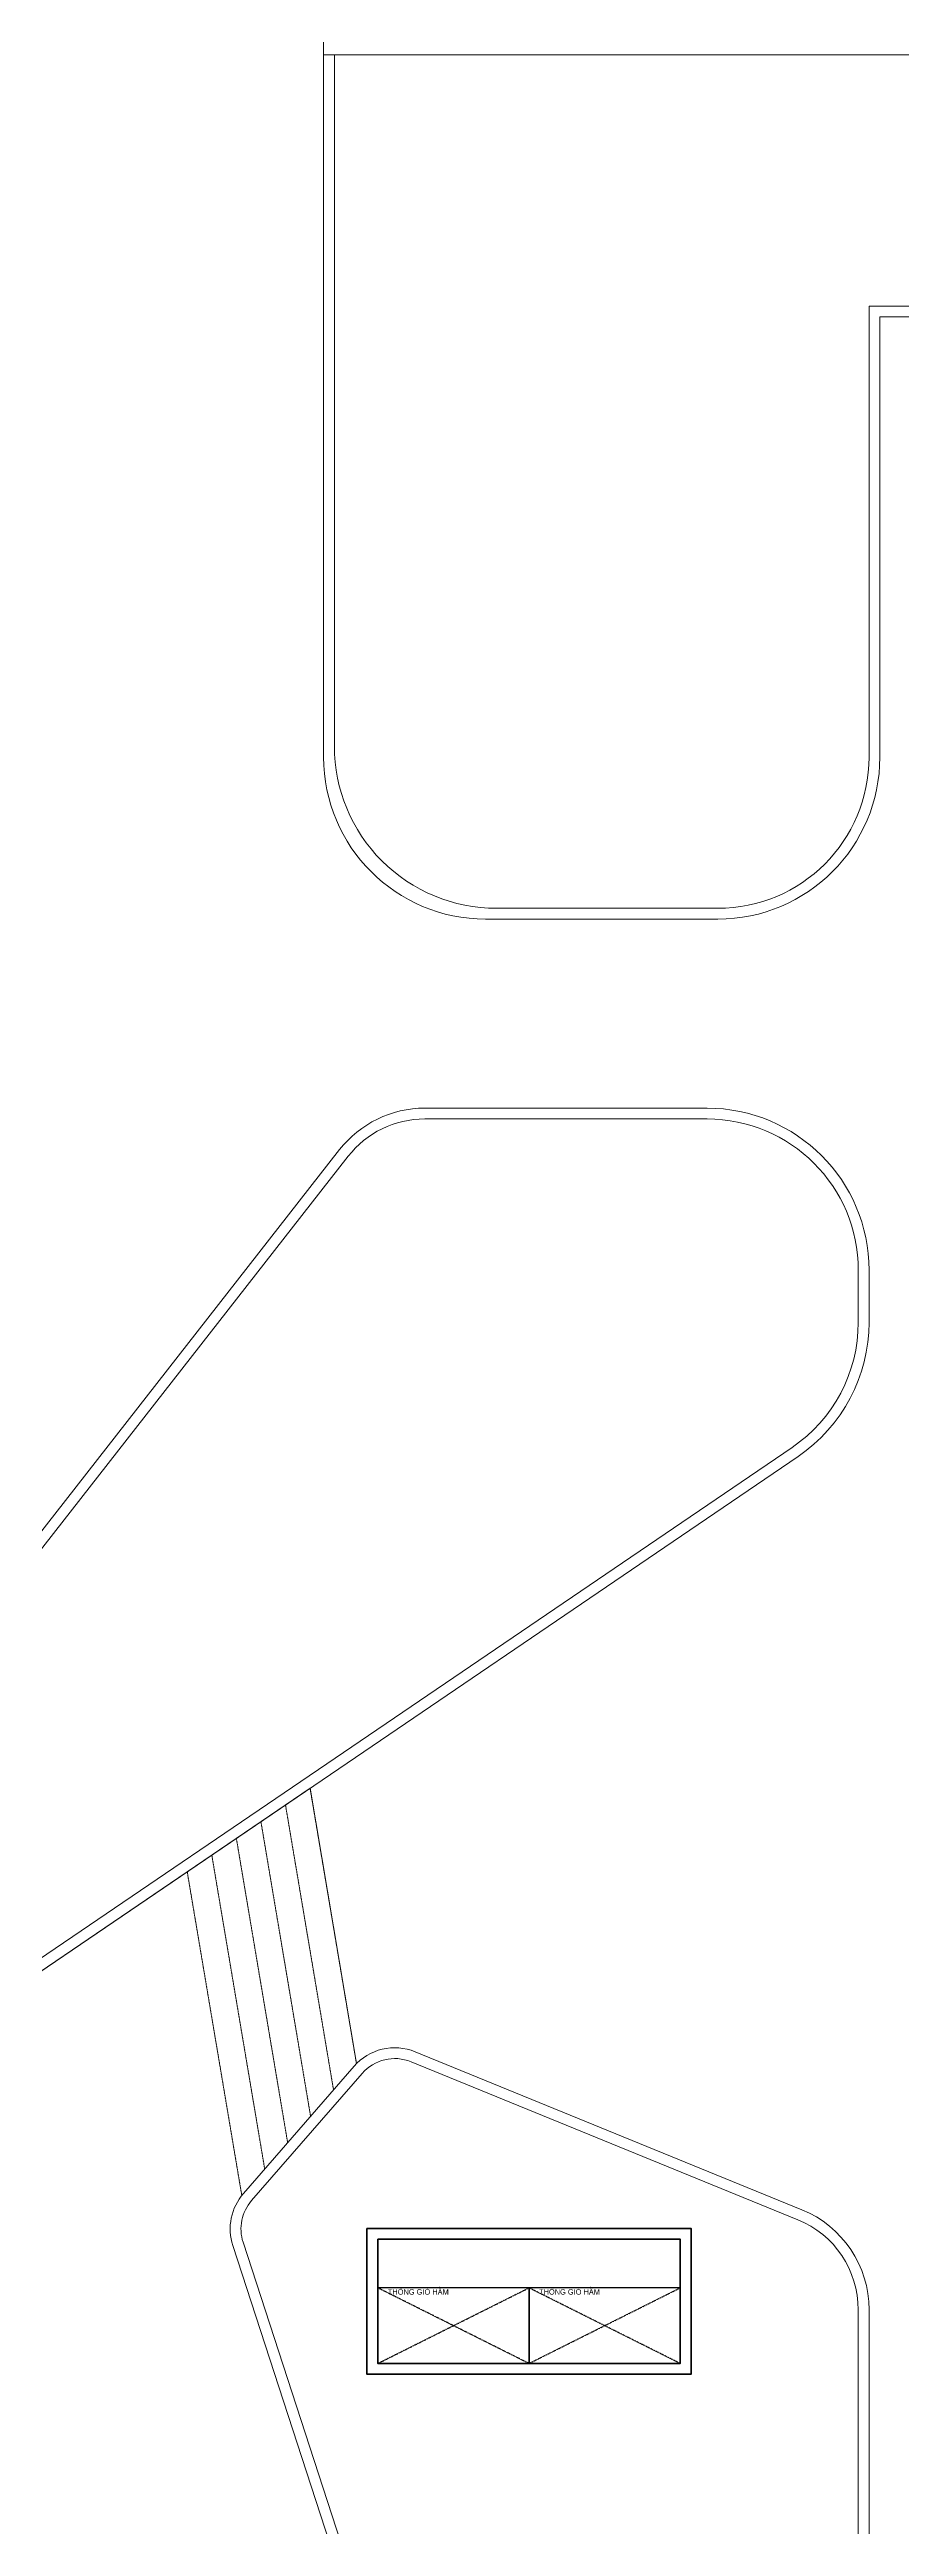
# Model space of a CAD drawing. Header units: millimetres. Extents: x 379264 to 1158416, y -283062 to 356890.
# Drawn here: x 1053243 to 1053559, y -4164 to -3247 of the extents above; entities that cross this region are included whole.
import ezdxf
from ezdxf.enums import TextEntityAlignment as Align

# ---------------------------------------------------------------- set-up
doc = ezdxf.new("R2010")
doc.units = ezdxf.units.MM
doc.linetypes.add('keyplan TANG 1$0$Can Ho Tang 3$0$Unit OTEL Type3c$0$Hidden10.5', pattern=[1.5, 1, -0.5])
doc.linetypes.add('keyplan TANG 1$0$Core 1A$0$Hidden10.5', pattern=[1.5, 1, -0.5])
for name, color, linetype in [('CHI TIET THANG SAN VUON$0$DnW', 20, 'Continuous'), ('keyplan TANG 1$0$Concrete Line', 250, 'Continuous'), ('keyplan TANG 1$0$Opening Hidden', 250, 'keyplan TANG 1$0$Core 1A$0$Hidden10.5'), ('keyplan TANG 1$0$Opening Line', 250, 'Continuous'), ('keyplan TANG 1$0$Opening Text', 250, 'Continuous')]:
    doc.layers.add(name, color=color, linetype=linetype)
for name, color, linetype, lineweight in [('keyplan TANG 1$0$Hatch vat lieu', 250, 'Continuous', 5), ('keyplan TANG 1$0$Net cat Tuong', 250, 'Continuous', 40), ('keyplan TANG 1$0$Net Thay khac', 250, 'Continuous', 15)]:
    doc.layers.add(name, color=color, linetype=linetype, lineweight=lineweight)
doc.styles.add('keyplan TANG 1$0$VNI-HelveC', font='VHELVCN_0.TTF')

# ---------------------------------------------------------------- blocks, each defined once
blk = doc.blocks.new('*U1372')
at = {"layer": 'keyplan TANG 1$0$Opening Hidden'}
for p, q in [((0, 0), (2800, 1400)), ((2800, 0), (0, 1400))]:
    blk.add_line(p, q, dxfattribs=at)
at = {"layer": 'keyplan TANG 1$0$Opening Line'}
blk.add_lwpolyline([(0, 0), (2800, 5.684341886080801e-14), (2800, 1400), (0, 1400)], close=True, dxfattribs=at)
at = {"layer": 'keyplan TANG 1$0$Opening Text', "style": 'keyplan TANG 1$0$VNI-HelveC'}
blk.add_attdef('OPENING', text='', height=100, dxfattribs=at).set_placement((750, 1325.000000000007), align=Align.MIDDLE_CENTER)
blk = doc.blocks.new('keyplan TANG 1$0$A$Cec98b088')
at = {"layer": 'keyplan TANG 1$0$Net cat Tuong'}
for points in [[(63353.090786143, 105657.7080943499), (69353.090786143, 105657.7080943499), (69353.090786143, 102957.7080943499), (63353.090786143, 102957.7080943499)], [(63553.090786143, 105457.7080943499), (69153.090786143, 105457.7080943499), (69153.090786143, 103157.7080943499), (63553.090786143, 103157.7080943499)]]:
    blk.add_lwpolyline(points, close=True, dxfattribs=at)
at = {"layer": 'keyplan TANG 1$0$Opening Line'}
for p in [(63553.090786143, 103157.7080943499), (66353.090786143, 103157.7080943499)]:
    blk.add_blockref('*U1372', p, dxfattribs=at).add_auto_attribs({'OPENING': 'THOÂNG GIOÙ HAÀM'})
blk = doc.blocks.new('keyplan TANG 1')
at = {"layer": 'keyplan TANG 1$0$Hatch vat lieu'}
blk.add_lwpolyline([(77898.45461165893, 141249.9999999999), (72650.00000000105, 141249.9999999999), (72650.00000000105, 132899.9999999998, -0.4142135623730951), (69850.00000000105, 130099.9999999998), (65749.99999994226, 130099.9999999998, -0.4142135623739446), (62749.99999994226, 133100.0000000086), (62749.99999997625, 145899.9999999999)], format="xyb", dxfattribs=at)
for points in [[(69650.00000000105, 126199.9999999998, -0.4142135623730951), (72450.00000000105, 123399.9999999998), (72450.00000000105, 122433.7915283722, -0.2483714283914632), (71224.09399857139, 120118.1430050283), (48959.54334055964, 104983.5078398299, -0.3495932352257843), (46723.0031668219, 105152.9349249923), (39482.54348790756, 111874.2834443117), (42221.52035380335, 113721.4930291785), (47709.98337975569, 108137.4609830336, 0.4530557522071221), (49511.39299721149, 108239.8102824394), (63003.84512470639, 125508.2355231003, -0.2308598615268708), (64422.22942571167, 126199.9999999998)], [(68992.20638346206, 83285.03304994857), (70354.97135458858, 83058.60717870627, 0.4633024402719611), (72450.00000000099, 84834.26426789496), (72450.00000000105, 104153.2883844772, 0.3046999517355401), (71330.58155158942, 105819.6643179441), (64170.16157063737, 108744.124304907, 0.3210928875494166), (63264.00735144626, 108528.4682719542), (61216.2937385671, 106173.6962566201, 0.263438212756931), (61059.22591283353, 105401.2077550995), (67969.07792496058, 84165.2109200136, 0.2798745618264004)]]:
    blk.add_lwpolyline(points, format="xyb", close=True, dxfattribs=at)
blk.add_lwpolyline([(63353.090786143, 105657.7080943497), (69353.090786143, 105657.7080943497), (69353.090786143, 102957.7080943497), (63353.090786143, 102957.7080943497)], close=True, dxfattribs=at)
at = {"layer": 'keyplan TANG 1$0$Net Thay khac'}
for points in [[(76849.99999999699, 145899.9999999999), (62549.9999999936, 145899.9999999999), (62550.00000001115, 153400.0000025131, 0.4142135623737835), (59250.00000002266, 156700.0000025094), (1301.665388513647, 156700.0000025232, 0.4142135623730949), (-4998.334611486301, 150400.0000025232), (-4998.334611486411, 82749.99999999988, 0.4142135623730965), (-2198.334611486411, 79949.99999999988), (31332.59717774558, 79949.9999999999)], [(77898.45461165893, 141049.9999999999), (72850.00000000105, 141049.9999999999), (72850.00000000105, 132899.9999999998, -0.414213562373095), (69850.00000000105, 129899.9999999998), (65549.99999994226, 129899.9999999998, -0.414213562373095), (62549.99999994226, 132899.9999999998), (62549.99999994226, 145899.9999999999)], [(63158.20592837804, 108711.5894751342), (62298.88413003844, 113809.2756865358), (49071.97862617078, 104818.1043738761, -0.3495932352257886), (46586.9339886849, 105006.3566907223), (30477.03834166669, 119961.2391225682, 0.3334625448537781), (29283.21457943856, 120086.4507862388), (27873.04425692908, 119242.6227202207, 0.2637644092059549), (26900.00000000215, 117526.4170502122), (26900.00000000169, 99309.44150566455, 0.3276228894507646), (29000.87533019885, 96447.34876989375), (43832.13923452771, 91788.11635049462, -0.2361573345572308), (45440.77425168199, 90233.87076099671), (51956.01073264296, 71743.5885499948, -0.7101796795247883), (51218.61233487853, 71153.93529097427), (49823.36923252587, 72029.71140542562, -0.1946278098924115), (48505.23744372278, 73853.53861138836), (44117.17927425198, 91679.04469173535)]]:
    blk.add_lwpolyline(points, format="xyb", dxfattribs=at)
for points in [[(69650.00000000105, 126399.9999999998, -0.414213562373095), (72650.00000000105, 123399.9999999998), (72650.00000000105, 122433.7915283722, -0.2483714283914621), (71336.52928418352, 119952.7395390751), (49071.97862617183, 104818.1043738768, -0.3495932352257886), (46586.93398868624, 105006.356690723), (39161.76067084121, 111899.1756412832), (42247.57655984361, 113980.2989827304), (47852.62006033107, 108277.6564799457, 0.45305575220715), (49353.79474154412, 108362.9475627838), (62846.24686903914, 125631.3728034448, -0.2308598615268768), (64422.22942571167, 126399.9999999998)], [(67778.89258611284, 84103.3276679386, 0.2798745618390583), (68959.42542286083, 83087.7378178165), (70322.19039401453, 82861.31194656965, 0.463302440267753), (72650.00000000099, 84834.26426789496), (72650.00000000105, 104153.2883844772, 0.304699951743117), (71406.20172393683, 106004.8171994613), (64245.78174303588, 108929.2771864033, 0.321092887539552), (63113.08896905248, 108659.7071452183), (61065.37535616802, 106304.9351298784, 0.2634382127502101), (60869.0405739909, 105339.3245030089)]]:
    blk.add_lwpolyline(points, format="xyb", close=True, dxfattribs=at)
at = {"layer": 'keyplan TANG 1$0$Net Thay khac', "color": 251, "linetype": 'keyplan TANG 1$0$Can Ho Tang 3$0$Unit OTEL Type3c$0$Hidden10.5'}
for points in [[(63158.20592837804, 108711.5894751342), (62298.88413003844, 113809.2756865358)], [(62733.48345235048, 108223.1790868149), (61843.95900541067, 113500.0340631821)], [(61884.03850029525, 107246.3583101764), (60934.10875615524, 112881.550816475)], [(62308.76097632281, 107734.7686984956), (61389.03388078301, 113190.7924398285)], [(61459.3160242677, 106757.9479218571), (60479.18363152759, 112572.3091931213)], [(61034.84004225989, 106268.0752767108), (60024.25850689982, 112263.0675697676)]]:
    blk.add_lwpolyline(points, dxfattribs=at)
at = {"layer": 'keyplan TANG 1$0$Concrete Line'}
blk.add_blockref('keyplan TANG 1$0$A$Cec98b088', (0, -1.091393642127514e-10), dxfattribs=at)

msp = doc.modelspace()

# ---------------------------------------------------------------- block references
at = {"layer": 'CHI TIET THANG SAN VUON$0$DnW', "xscale": 0.02, "yscale": 0.02, "zscale": 0.02}
msp.add_blockref('keyplan TANG 1', (1052093.632227895, -6167.207528825751), dxfattribs=at)

doc.saveas('drawing.dxf')
